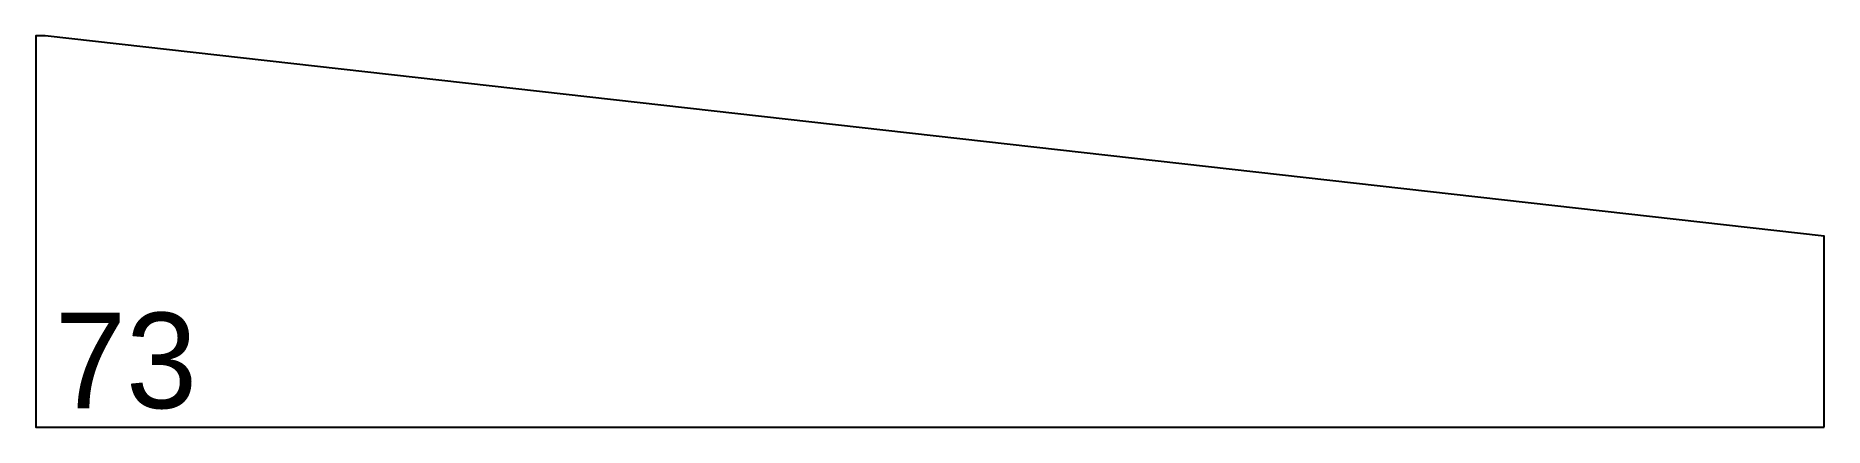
# Model space of a CAD drawing. Header units: millimetres. Extents: x 0 to 187, y 0 to 41.
import ezdxf

# ---------------------------------------------------------------- set-up
doc = ezdxf.new("R2010")
doc.units = ezdxf.units.MM
doc.header["$MEASUREMENT"] = 0
doc.layers.add('ВнешнийКонтур', color=7, linetype='Continuous')
doc.layers.add('Нумерация', color=7, linetype='Continuous')

msp = doc.modelspace()

# ---------------------------------------------------------------- linework, layer by layer
at = {"layer": 'ВнешнийКонтур', "color": 0, "linetype": 'Continuous'}
msp.add_lwpolyline([(187.04, 0), (187.04, 20), (1, 41), (0, 41), (0, 0)], close=True, dxfattribs=at)

# ---------------------------------------------------------------- texts
at = {"layer": 'Нумерация', "color": 0, "linetype": 'Continuous'}
msp.add_text('73', height=10, dxfattribs=at).set_placement((2, 2))

doc.saveas('drawing.dxf')
